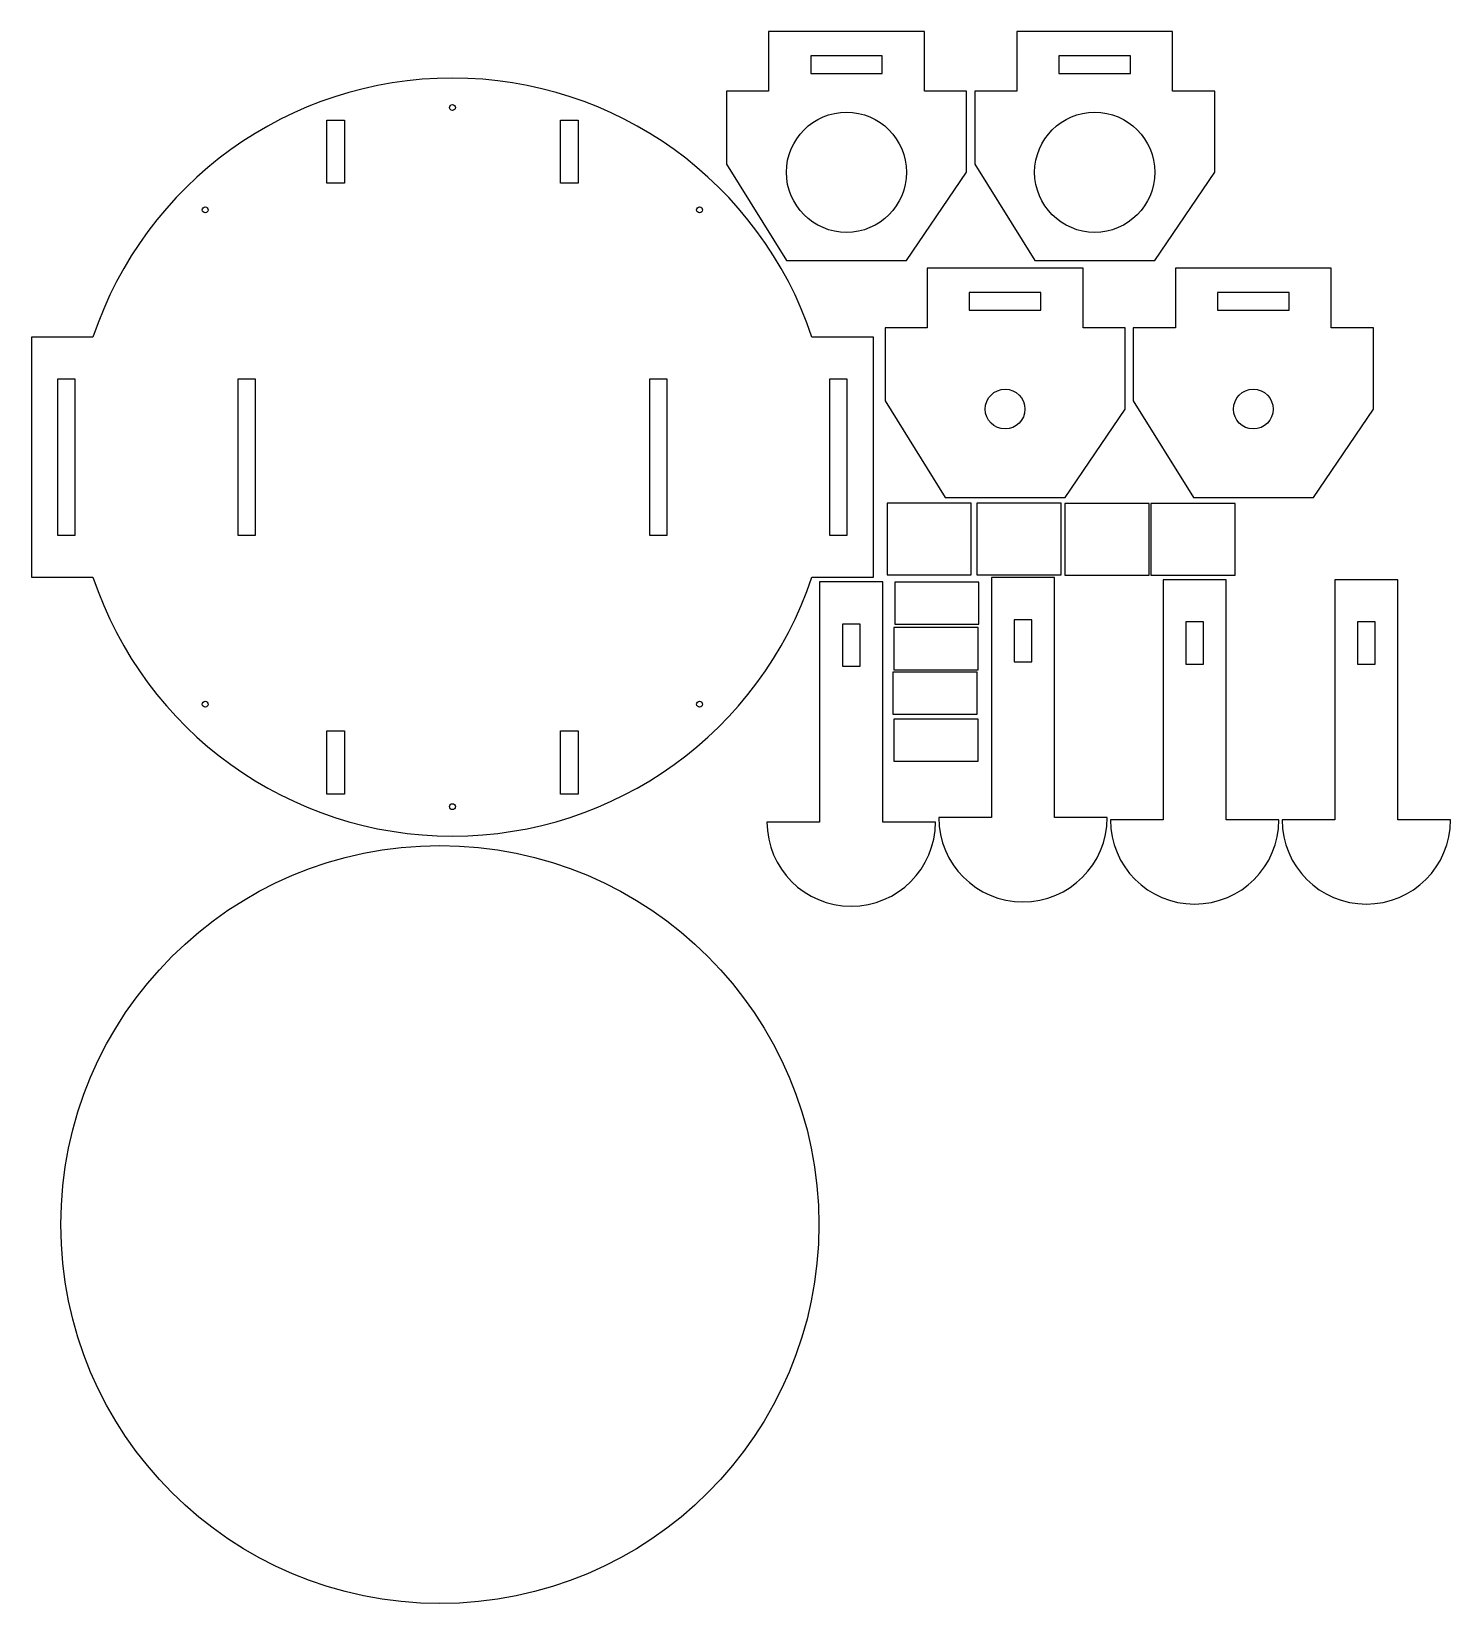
# Model space of a CAD drawing. Header units: inches. Extents: x 0.1 to 17, y 5.2 to 23.9.
import ezdxf

# ---------------------------------------------------------------- set-up
doc = ezdxf.new("R2010")
doc.units = ezdxf.units.IN
doc.header["$MEASUREMENT"] = 0

msp = doc.modelspace()

# ---------------------------------------------------------------- linework, layer by layer
at = {"color": 7, "linetype": 'Continuous', "lineweight": 25}
for p, q in [((8.854, 23.889), (8.854, 23.179)), ((10.704, 23.889), (8.854, 23.889)), ((10.704, 23.179), (10.704, 23.889)), ((11.801, 23.889), (11.801, 23.179)), ((13.651, 23.889), (11.801, 23.889)), ((13.651, 23.179), (13.651, 23.889)), ((9.354, 23.599), (9.354, 23.389)), ((10.204, 23.599), (9.354, 23.599)), ((10.204, 23.389), (10.204, 23.599)), ((12.301, 23.599), (12.301, 23.389)), ((13.151, 23.599), (12.301, 23.599)), ((13.151, 23.389), (13.151, 23.599)), ((9.354, 23.389), (10.204, 23.389)), ((12.301, 23.389), (13.151, 23.389)), ((8.854, 23.179), (8.354, 23.179)), ((8.354, 23.179), (8.354, 22.313)), ((11.204, 23.179), (10.704, 23.179)), ((11.204, 22.216), (11.204, 23.179)), ((11.801, 23.179), (11.301, 23.179)), ((11.301, 23.179), (11.301, 22.313)), ((14.151, 23.179), (13.651, 23.179)), ((14.151, 22.216), (14.151, 23.179)), ((3.608, 22.836), (3.818, 22.836)), ((3.608, 22.086), (3.608, 22.836)), ((3.818, 22.836), (3.818, 22.086)), ((6.384, 22.836), (6.594, 22.836)), ((6.384, 22.086), (6.384, 22.836)), ((6.594, 22.836), (6.594, 22.086)), ((8.354, 22.313), (9.066, 21.168)), ((10.491, 21.168), (11.204, 22.216)), ((11.301, 22.313), (12.014, 21.168)), ((13.439, 21.168), (14.151, 22.216)), ((3.818, 22.086), (3.608, 22.086)), ((6.594, 22.086), (6.384, 22.086)), ((9.066, 21.168), (10.491, 21.168)), ((12.014, 21.168), (13.439, 21.168)), ((10.737, 21.078), (10.737, 20.368)), ((12.587, 21.078), (10.737, 21.078)), ((12.587, 20.368), (12.587, 21.078)), ((13.684, 21.078), (13.684, 20.368)), ((15.534, 21.078), (13.684, 21.078)), ((15.534, 20.368), (15.534, 21.078)), ((11.237, 20.788), (11.237, 20.578)), ((12.087, 20.788), (11.237, 20.788)), ((12.087, 20.578), (12.087, 20.788)), ((14.184, 20.788), (14.184, 20.578)), ((15.034, 20.788), (14.184, 20.788)), ((15.034, 20.578), (15.034, 20.788)), ((11.237, 20.578), (12.087, 20.578)), ((14.184, 20.578), (15.034, 20.578)), ((10.737, 20.368), (10.237, 20.368)), ((10.237, 20.368), (10.237, 19.502)), ((13.087, 20.368), (12.587, 20.368)), ((13.087, 19.405), (13.087, 20.368)), ((13.184, 20.368), (13.184, 19.502)), ((13.684, 20.368), (13.184, 20.368)), ((16.035, 20.368), (15.534, 20.368)), ((16.035, 19.405), (16.035, 20.368)), ((0.103, 20.26), (0.103, 17.41)), ((0.833, 20.26), (0.103, 20.26)), ((10.099, 20.26), (9.369, 20.26)), ((10.099, 17.41), (10.099, 20.26)), ((0.413, 19.76), (0.413, 17.91)), ((0.623, 19.76), (0.413, 19.76)), ((0.623, 17.91), (0.623, 19.76)), ((2.553, 19.76), (2.553, 17.91)), ((2.763, 19.76), (2.553, 19.76)), ((2.763, 17.91), (2.763, 19.76)), ((7.649, 19.76), (7.439, 19.76)), ((7.439, 19.76), (7.439, 17.91)), ((7.649, 17.91), (7.649, 19.76)), ((9.789, 19.76), (9.579, 19.76)), ((9.579, 19.76), (9.579, 17.91)), ((9.789, 17.91), (9.789, 19.76)), ((10.237, 19.502), (10.949, 18.357)), ((13.184, 19.502), (13.897, 18.357)), ((12.374, 18.357), (13.087, 19.405)), ((15.322, 18.357), (16.035, 19.405)), ((10.949, 18.357), (12.374, 18.357)), ((13.897, 18.357), (15.322, 18.357)), ((11.261, 18.286), (10.261, 18.286)), ((10.261, 18.286), (10.261, 17.436)), ((11.261, 17.436), (11.261, 18.286)), ((11.326, 18.286), (11.326, 17.436)), ((12.326, 18.286), (11.326, 18.286)), ((12.326, 17.436), (12.326, 18.286)), ((13.371, 18.283), (12.371, 18.283)), ((12.371, 18.283), (12.371, 17.433)), ((13.371, 17.433), (13.371, 18.283)), ((14.392, 18.283), (13.392, 18.283)), ((13.392, 18.283), (13.392, 17.433)), ((14.392, 17.433), (14.392, 18.283)), ((0.413, 17.91), (0.623, 17.91)), ((2.553, 17.91), (2.763, 17.91)), ((7.439, 17.91), (7.649, 17.91)), ((9.579, 17.91), (9.789, 17.91)), ((0.103, 17.41), (0.833, 17.41)), ((9.369, 17.41), (10.099, 17.41)), ((10.261, 17.436), (11.261, 17.436)), ((11.326, 17.436), (12.326, 17.436)), ((11.499, 17.404), (11.499, 14.554)), ((12.249, 17.404), (11.499, 17.404)), ((12.249, 14.554), (12.249, 17.404)), ((12.371, 17.433), (13.371, 17.433)), ((13.392, 17.433), (14.392, 17.433)), ((13.537, 17.378), (13.537, 14.528)), ((14.287, 17.378), (13.537, 17.378)), ((14.287, 14.528), (14.287, 17.378)), ((15.576, 17.378), (15.576, 14.528)), ((16.326, 17.378), (15.576, 17.378)), ((16.326, 14.528), (16.326, 17.378)), ((9.46, 17.352), (9.46, 14.502)), ((10.21, 17.352), (9.46, 17.352)), ((10.21, 14.502), (10.21, 17.352)), ((11.351, 17.35), (10.351, 17.35)), ((10.351, 17.35), (10.351, 16.85)), ((11.351, 16.85), (11.351, 17.35)), ((9.94, 16.852), (9.73, 16.852)), ((9.73, 16.852), (9.73, 16.352)), ((9.94, 16.352), (9.94, 16.852)), ((11.341, 16.811), (10.341, 16.811)), ((10.341, 16.811), (10.341, 16.311)), ((10.351, 16.85), (11.351, 16.85)), ((11.341, 16.311), (11.341, 16.811)), ((11.979, 16.904), (11.769, 16.904)), ((11.769, 16.904), (11.769, 16.404)), ((11.979, 16.404), (11.979, 16.904)), ((14.017, 16.878), (13.807, 16.878)), ((13.807, 16.878), (13.807, 16.378)), ((14.017, 16.378), (14.017, 16.878)), ((16.056, 16.878), (15.846, 16.878)), ((15.846, 16.878), (15.846, 16.378)), ((16.056, 16.378), (16.056, 16.878)), ((9.73, 16.352), (9.94, 16.352)), ((11.331, 16.283), (10.331, 16.283)), ((10.331, 16.283), (10.331, 15.783)), ((10.341, 16.311), (11.341, 16.311)), ((11.331, 15.783), (11.331, 16.283)), ((11.769, 16.404), (11.979, 16.404)), ((13.807, 16.378), (14.017, 16.378)), ((15.846, 16.378), (16.056, 16.378)), ((10.331, 15.783), (11.331, 15.783)), ((11.341, 15.724), (10.341, 15.724)), ((10.341, 15.724), (10.341, 15.224)), ((11.341, 15.224), (11.341, 15.724)), ((3.608, 14.834), (3.608, 15.584)), ((3.608, 15.584), (3.818, 15.584)), ((3.818, 15.584), (3.818, 14.834)), ((6.384, 14.834), (6.384, 15.584)), ((6.384, 15.584), (6.594, 15.584)), ((6.594, 15.584), (6.594, 14.834)), ((10.341, 15.224), (11.341, 15.224)), ((3.818, 14.834), (3.608, 14.834)), ((6.594, 14.834), (6.384, 14.834)), ((9.46, 14.502), (8.835, 14.502)), ((10.835, 14.502), (10.21, 14.502)), ((11.499, 14.554), (10.874, 14.554)), ((12.874, 14.554), (12.249, 14.554)), ((13.537, 14.528), (12.912, 14.528)), ((14.912, 14.528), (14.287, 14.528)), ((15.576, 14.528), (14.951, 14.528)), ((16.951, 14.528), (16.326, 14.528))]:
    msp.add_line(p, q, dxfattribs=at)
for centre, radius in [((5.101, 22.985), 0.035), ((9.779, 22.216), 0.713), ((12.726, 22.216), 0.713), ((2.166, 21.77), 0.035), ((8.035, 21.77), 0.035), ((11.662, 19.405), 0.236), ((14.609, 19.405), 0.236), ((2.166, 15.901), 0.035), ((8.035, 15.901), 0.035), ((5.101, 14.685), 0.035), ((4.952, 9.723), 4.5)]:
    msp.add_circle(centre, radius, dxfattribs=at)
for centre, radius, start, end in [((5.101, 18.835), 4.5, 18.4615, 161.5385), ((5.101, 18.835), 4.5, 198.4615, 341.5385), ((9.835, 14.502), 1, 180, 0), ((11.874, 14.554), 1, 180, 0), ((13.912, 14.528), 1, 180, 0), ((15.951, 14.528), 1, 180, 0)]:
    msp.add_arc(centre, radius, start, end, dxfattribs=at)

doc.saveas('drawing.dxf')
